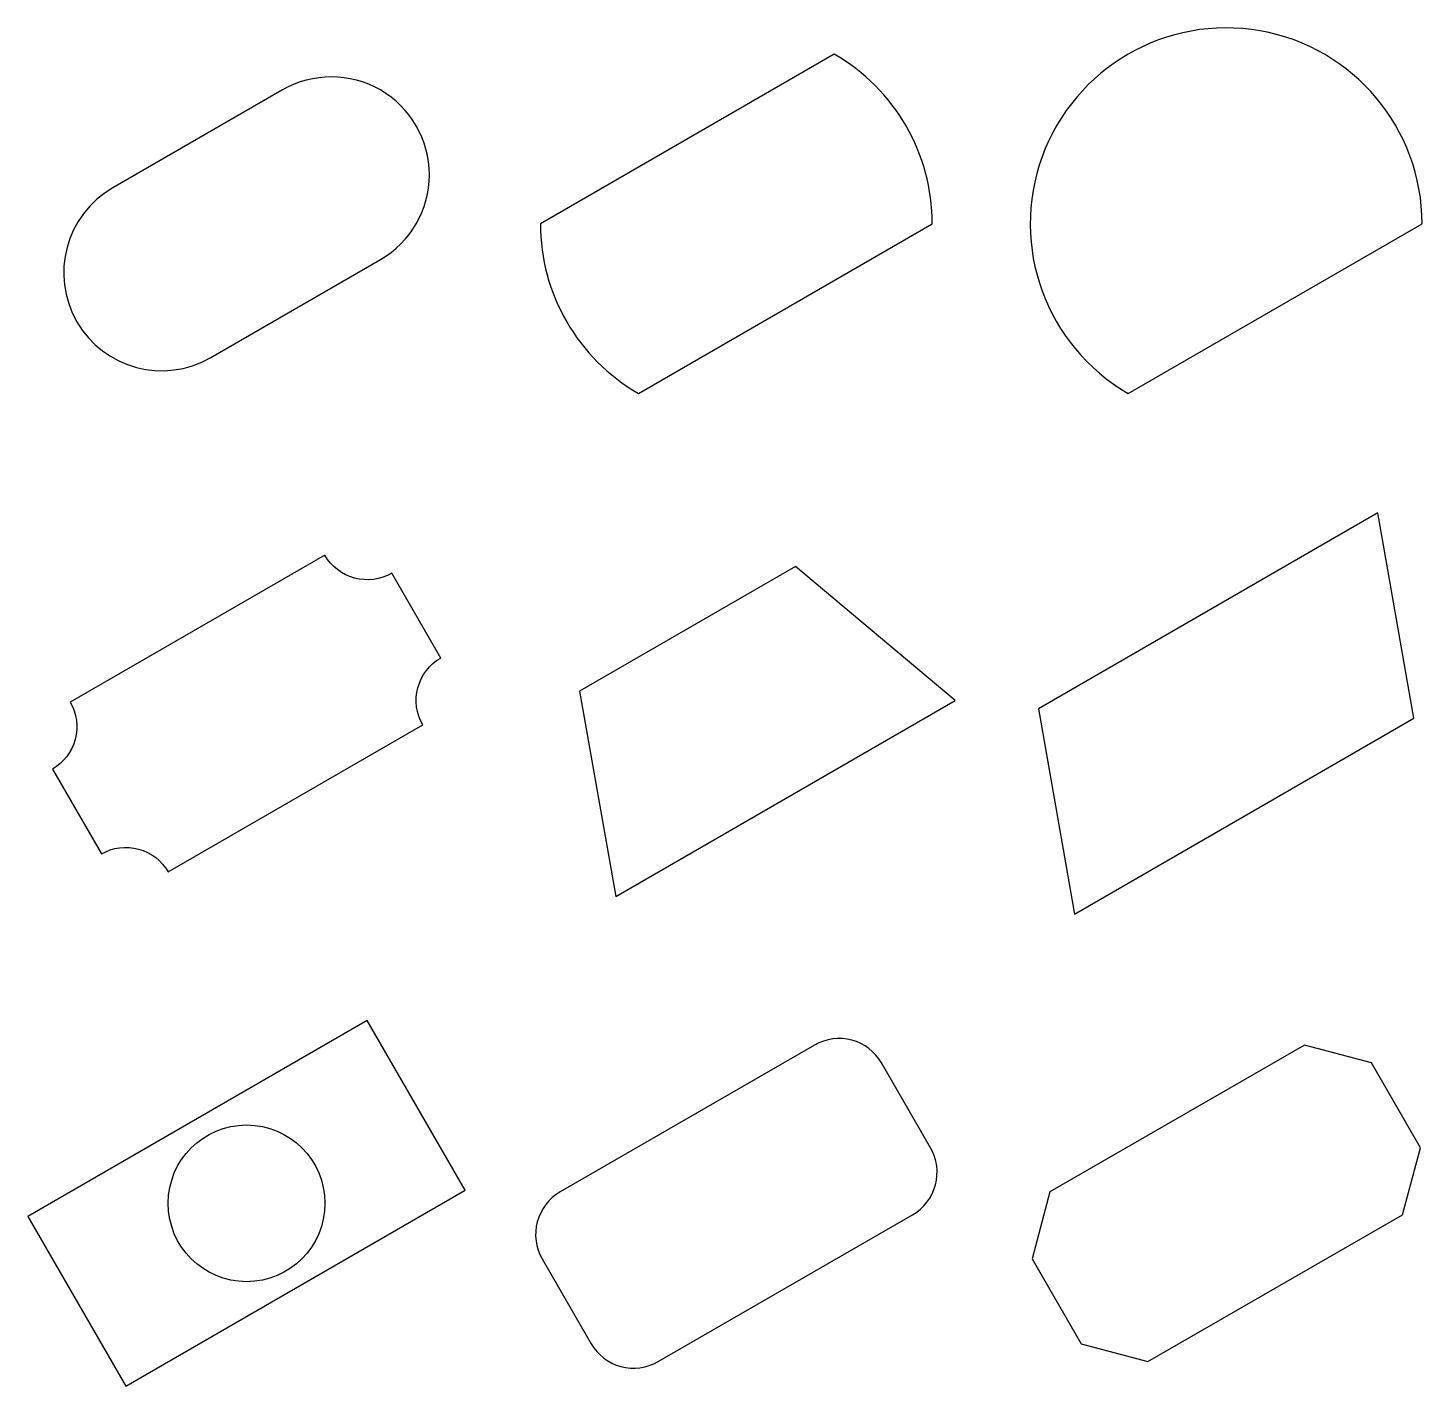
# Model space of a CAD drawing. Header units: millimetres. Extents: x 28 to 170, y 31 to 170.
import ezdxf

# ---------------------------------------------------------------- set-up
doc = ezdxf.new("R2010")
doc.units = ezdxf.units.MM
doc.layers.get('0').update_dxf_attribs({"color": 250, "linetype": 'CONTINUOUS'})

msp = doc.modelspace()

# ---------------------------------------------------------------- linework, layer by layer
for points in [[(170, 150, 1.732051), (140, 132.68)], [(110, 167.32), (80, 150, 0.267949), (90, 132.68), (120, 150, 0.267949)], [(46.34, 136.34), (63.66, 146.34, 1), (53.66, 163.66), (36.34, 153.66, 1)], [(35.18, 85.67, -0.414214), (42.01, 83.84), (67.99, 98.84, -0.414214), (69.82, 105.67), (64.82, 114.33, -0.414214), (57.99, 116.16), (32.01, 101.16, -0.414214), (30.18, 94.33)], [(85.18, 35.67, 0.414214), (92.01, 33.84), (117.99, 48.84, 0.414214), (119.82, 55.67), (114.82, 64.33, 0.414214), (107.99, 66.16), (82.01, 51.16, 0.414214), (80.18, 44.33)]]:
    msp.add_lwpolyline(points, format="xyb", close=True)
for points in [[(165.47, 120.48), (130.83, 100.48), (134.53, 79.52), (169.17, 99.52)], [(122.32, 101.34), (106.02, 115.02), (83.98, 102.3), (87.68, 81.34)], [(37.68, 31.34), (72.32, 51.34), (62.32, 68.66), (27.68, 48.66)], [(135.18, 35.67), (142.01, 33.84), (167.99, 48.84), (169.82, 55.67), (164.82, 64.33), (157.99, 66.16), (132.01, 51.16), (130.18, 44.33)]]:
    msp.add_lwpolyline(points, close=True)
msp.add_circle((50, 50), 8)

doc.saveas('drawing.dxf')
